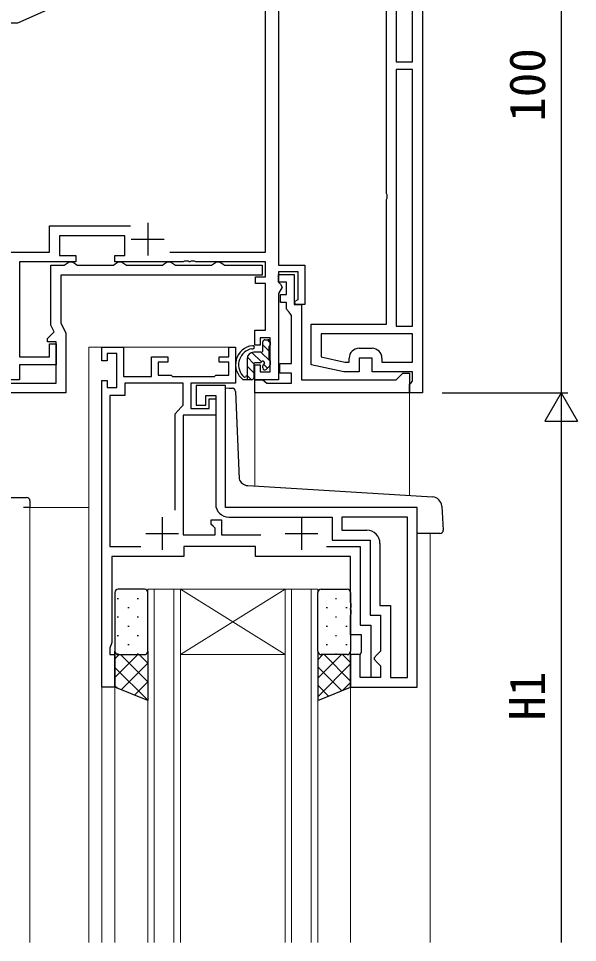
# Model space of a CAD drawing. Units: millimetres, scale not verified. Extents: x -437 to 438, y -681 to 679.
# Drawn here: x -154.6 to -69.2, y -286.8 to -145.6 of the extents above; entities that cross this region are included whole.
import ezdxf
from ezdxf.enums import TextEntityAlignment as Align

# ---------------------------------------------------------------- set-up
doc = ezdxf.new("R2010")
doc.units = ezdxf.units.MM
doc.header["$LTSCALE"] = 4
for name, color, linetype in [('0-2_YKK_11', 7, 'Continuous'), ('0-4_YKK_13', 4, 'Continuous'), ('0-6_YKK_D', 6, 'Continuous')]:
    doc.layers.add(name, color=color, linetype=linetype)
doc.layers.add('0-3_YKK_12', color=2, linetype='Continuous', lineweight=18)
doc.styles.add('ＭＳ ゴシック', font='')
doc.styles.get('ＭＳ ゴシック').set_extended_font_data('MS Gothic')

msp = doc.modelspace()

# ---------------------------------------------------------------- linework, layer by layer
at = {"layer": '0-2_YKK_11'}
for p, q in [((-134.886, -176.78), (-134.886, -181.78)), ((-137.386, -179.28), (-132.386, -179.28)), ((-102.586, -195.98), (-100.586, -195.98)), ((-132.686, -221.78), (-132.686, -226.78)), ((-111.386, -221.78), (-111.386, -226.78)), ((-135.186, -224.28), (-130.186, -224.28)), ((-113.886, -224.28), (-108.886, -224.28))]:
    msp.add_line(p, q, dxfattribs=at)
for points in [[(-92.886, -102.78), (-92.886, -202.78), (-94.886, -202.78), (-94.886, -201.48), (-94.686, -201.28), (-94.386, -200.98), (-94.386, -199.58), (-100.586, -199.58), (-100.586, -197.48), (-102.586, -197.48), (-102.586, -199.58), (-104.886, -199.58), (-109.886, -198.518), (-109.886, -192.28), (-98.386, -192.28), (-98.386, -173.239), (-98.266, -173.055), (-98.266, -172.505), (-98.386, -172.322), (-98.386, -113.28)], [(-114.886, -122.28), (-114.886, -183.28), (-110.886, -183.28), (-110.886, -189.28), (-112.305, -189.28), (-112.426, -188.83), (-111.886, -188.518), (-111.886, -184.28), (-114.886, -184.28), (-114.886, -185.88), (-114.586, -186.18), (-114.326, -186.63), (-114.886, -187.6), (-114.886, -200.78), (-118.486, -200.78), (-118.486, -198.48), (-117.686, -198.48), (-117.686, -199.58), (-116.186, -199.58), (-116.186, -194.38), (-117.686, -194.38), (-117.686, -195.48), (-118.486, -195.48), (-118.486, -193.18), (-116.886, -193.18), (-116.886, -186.08), (-118.386, -186.08), (-118.386, -185.08), (-116.886, -185.08), (-116.886, -182.78), (-127.527, -182.78), (-127.711, -182.66), (-128.261, -182.66), (-128.444, -182.78), (-128.527, -182.78), (-128.711, -182.66), (-129.261, -182.66), (-129.444, -182.78), (-139.886, -182.78), (-139.886, -181.78)], [(-131.503, -181.28), (-116.886, -181.28), (-116.886, -131.28), (-127.394, -131.28)], [(-132.886, -136.753), (-132.886, -139.28), (-139.066, -139.28), (-154.766, -146.28), (-166.503, -146.28)], [(-156.503, -181.28), (-149.886, -181.28), (-149.886, -177.28), (-137.491, -177.28)], [(-139.886, -181.78), (-138.386, -181.78), (-138.386, -178.78), (-148.386, -178.78), (-148.386, -181.78), (-145.886, -181.78), (-145.886, -182.78), (-154.486, -182.78), (-154.486, -197.28), (-149.886, -197.28), (-149.886, -195.28), (-148.886, -195.28), (-148.886, -198.48), (-154.486, -198.48), (-154.486, -200.78), (-158.586, -200.78)], [(-156.844, -201.28), (-148.886, -201.28), (-148.886, -194.98), (-150.186, -194.98), (-150.186, -194.48), (-149.17, -193.465), (-149.686, -192.434), (-149.686, -183.28), (-147.627, -183.28), (-147.349, -183.093), (-146.886, -182.78), (-146.386, -182.78), (-145.922, -183.093), (-145.644, -183.28), (-140.127, -183.28), (-139.849, -183.093), (-139.386, -182.78), (-138.886, -182.78), (-138.422, -183.093), (-138.144, -183.28), (-132.627, -183.28), (-132.349, -183.093), (-131.886, -182.78), (-131.386, -182.78), (-130.922, -183.093), (-130.644, -183.28), (-125.127, -183.28), (-124.849, -183.093), (-124.386, -182.78), (-123.886, -182.78), (-123.422, -183.093)], [(-123.422, -183.093), (-123.144, -183.28), (-117.386, -183.28), (-117.386, -184.78)], [(-117.386, -184.78), (-148.186, -184.78), (-148.186, -192.08), (-147.386, -193.68), (-147.386, -202.78), (-158.586, -202.78)], [(-94.386, -193.78), (-108.386, -193.78), (-108.386, -197.303), (-104.728, -198.08), (-104.086, -198.08), (-104.086, -197.48)], [(-99.086, -197.48), (-99.086, -198.08), (-94.386, -198.08), (-94.386, -193.78)], [(-107.57, -226.28), (-102.386, -226.28), (-102.386, -238.28), (-100.786, -238.28), (-100.786, -246.28), (-102.386, -246.28), (-102.386, -242.78), (-102.186, -242.434), (-102.186, -239.78), (-103.886, -239.78), (-103.886, -236.739), (-103.766, -236.555), (-103.766, -236.005), (-103.886, -235.822), (-103.886, -235.739), (-103.766, -235.555), (-103.766, -235.005), (-103.886, -234.822), (-103.886, -227.78), (-118.386, -227.78), (-118.386, -226.28), (-129.386, -226.28), (-129.386, -227.78), (-140.386, -227.78), (-140.386, -240.956), (-140.686, -241.78), (-140.686, -242.78), (-139.886, -242.78), (-139.886, -247.78), (-141.886, -247.78), (-141.886, -200.88), (-141.086, -200.88), (-141.086, -201.98), (-139.586, -201.98), (-139.586, -196.78), (-141.086, -196.78), (-141.086, -197.88), (-141.886, -197.88), (-141.886, -195.78), (-138.586, -195.78)], [(-138.586, -195.78), (-138.586, -200.28), (-134.286, -200.28), (-134.286, -197.28), (-131.786, -197.28), (-131.786, -198.08), (-133.286, -198.08), (-133.286, -200.08), (-131.286, -200.08), (-131.086, -200.28), (-124.686, -200.28), (-124.486, -200.08), (-122.486, -200.08), (-122.486, -198.08), (-123.986, -198.08), (-123.986, -197.28), (-122.486, -197.28), (-122.486, -195.78), (-121.486, -195.78), (-121.486, -201.28), (-128.286, -201.28), (-128.286, -205.18), (-125.486, -205.18), (-125.486, -203.68), (-124.486, -203.68), (-124.486, -206.18), (-129.486, -206.18), (-129.486, -224.48), (-124.586, -224.48), (-124.586, -223.48), (-124.886, -223.18), (-125.186, -222.88), (-125.186, -222.18), (-123.586, -222.18), (-123.586, -224.48), (-117.586, -224.48)], [(-130.686, -220.71), (-130.686, -205.98), (-129.762, -204.983), (-129.486, -204.684), (-129.486, -201.28), (-138.386, -201.28), (-138.386, -203.18), (-140.686, -203.18), (-140.686, -226.28), (-135.958, -226.28)], [(-93.686, -220.28), (-122.986, -220.28), (-122.986, -201.68), (-127.486, -201.68), (-127.486, -204.68), (-125.986, -204.68), (-125.986, -203.18), (-124.486, -203.18), (-124.486, -219.78)], [(-122.486, -221.78), (-106.686, -221.78), (-106.686, -225.28), (-100.886, -225.28), (-100.886, -236.78), (-99.286, -236.78), (-99.286, -242.28), (-99.786, -242.78), (-100.286, -243.28), (-100.286, -243.48), (-99.786, -243.98), (-99.286, -244.48), (-99.286, -246.28), (-102.386, -246.28), (-102.386, -242.78), (-103.886, -242.78), (-103.886, -247.78), (-93.686, -247.78), (-93.686, -220.28)], [(-95.186, -246.28), (-95.186, -221.78), (-105.186, -221.78), (-105.186, -223.78), (-101.386, -223.78)], [(-99.386, -225.78), (-99.386, -235.28), (-97.786, -235.28), (-97.786, -246.28), (-95.186, -246.28)]]:
    msp.add_lwpolyline(points, dxfattribs=at)
for points in [[(-96.886, -112.98), (-96.886, -152.18), (-94.386, -152.18), (-94.386, -112.98)], [(-96.886, -153.38), (-96.886, -192.58), (-94.386, -192.58), (-94.386, -153.38)], [(-94.886, -202.78), (-118.486, -202.78), (-118.486, -200.78), (-117.281, -200.78), (-116.986, -201.03), (-116.69, -201.28), (-112.886, -201.28), (-112.886, -199.78), (-114.686, -199.78), (-114.686, -198.28), (-112.886, -198.28), (-112.886, -190.963), (-113.286, -190.473), (-113.686, -189.983), (-113.686, -188.98), (-114.586, -188.98), (-114.586, -187.78), (-113.686, -187.78), (-113.686, -185.88), (-114.886, -185.88), (-114.886, -184.68), (-112.486, -184.68), (-112.486, -189.28), (-111.386, -189.28), (-111.386, -200.78), (-96.886, -200.78), (-96.386, -200.28), (-95.886, -199.78), (-94.886, -199.78)]]:
    msp.add_lwpolyline(points, close=True, dxfattribs=at)
for centre, radius, start, end in [((-102.586, -197.48), 1.5, 90.00001, 179.99999), ((-100.586, -197.48), 1.5, 0.00001, 89.99999), ((-122.486, -219.78), 2, 180.00001, 269.99999), ((-101.386, -225.78), 2, 0.00001, 89.99999)]:
    msp.add_arc(centre, radius, start, end, dxfattribs=at)
at = {"layer": '0-3_YKK_12'}
for p, q in [((-143.886, -286.779), (-143.886, -195.78)), ((-143.886, -195.78), (-122.186, -195.78)), ((-118.486, -202.78), (-118.486, -217.019)), ((-94.886, -202.78), (-94.886, -218.462)), ((-152.886, -220.28), (-152.886, -286.779)), ((-152.886, -220.28), (-143.886, -220.28)), ((-91.686, -224.28), (-91.686, -286.779)), ((-134.886, -232.782), (-134.886, -286.779)), ((-133.886, -232.782), (-133.886, -286.779)), ((-130.886, -232.782), (-130.886, -286.779)), ((-129.886, -232.782), (-129.886, -286.779)), ((-129.886, -242.782), (-113.886, -232.782)), ((-129.886, -232.782), (-113.886, -242.782)), ((-113.886, -232.782), (-113.886, -286.779)), ((-112.886, -232.782), (-112.886, -286.779)), ((-109.886, -232.782), (-109.886, -286.779)), ((-129.886, -242.782), (-113.886, -242.782)), ((-141.886, -286.779), (-141.886, -247.48)), ((-139.886, -247.291), (-139.886, -286.779)), ((-103.886, -247.28), (-103.886, -286.779))]:
    msp.add_line(p, q, dxfattribs=at)
msp.add_lwpolyline([(-134.886, -232.782), (-108.886, -232.782), (-108.886, -286.779)], dxfattribs=at)
at = {"layer": '0-4_YKK_13'}
for p, q in [((-116.986, -194.68), (-116.486, -194.68)), ((-116.186, -195.134), (-116.64, -194.68)), ((-117.286, -196.28), (-117.286, -194.98)), ((-116.386, -196.349), (-117.286, -195.449)), ((-116.386, -195.68), (-116.386, -197.68)), ((-116.186, -194.98), (-116.186, -195.48)), ((-119.686, -197.58), (-119.686, -200.78)), ((-118.646, -198.331), (-119.652, -197.325)), ((-117.505, -198.058), (-118.948, -196.615)), ((-117.586, -196.58), (-118.686, -196.58)), ((-116.186, -197.963), (-117.569, -196.58)), ((-118.686, -199.706), (-119.686, -198.706)), ((-118.686, -198.48), (-118.686, -200.48)), ((-117.747, -198.18), (-118.386, -198.18)), ((-117.286, -198.98), (-117.286, -198.641)), ((-116.572, -198.991), (-117.163, -198.4)), ((-116.273, -198.692), (-116.773, -199.192)), ((-116.186, -197.88), (-116.186, -198.48)), ((-119.025, -200.78), (-119.686, -200.12)), ((-118.986, -200.78), (-120.286, -200.78)), ((-122.986, -202.097), (-122.988, -202.036)), ((-121.465, -202.564), (-120.92, -215.908)), ((-119.582, -216.952), (-91.348, -218.679)), ((-161.586, -218.78), (-153.886, -218.78)), ((-153.886, -218.78), (-153.386, -218.78)), ((-89.942, -220.084), (-89.718, -223.75)), ((-90.217, -224.28), (-93.686, -224.28)), ((-135.386, -232.782), (-139.386, -232.782)), ((-108.386, -232.782), (-104.386, -232.782)), ((-139.886, -233.282), (-139.886, -242.282)), ((-139.531, -234.185), (-139.331, -234.185)), ((-136.501, -234.185), (-136.301, -234.185)), ((-134.886, -242.282), (-134.886, -233.282)), ((-108.886, -242.282), (-108.886, -233.282)), ((-106.201, -234.185), (-106.001, -234.185)), ((-103.886, -233.282), (-103.886, -242.282)), ((-137.916, -235.6), (-137.716, -235.6)), ((-107.616, -235.6), (-107.416, -235.6)), ((-104.586, -235.6), (-104.386, -235.6)), ((-139.531, -237.015), (-139.331, -237.015)), ((-136.501, -237.015), (-136.301, -237.015)), ((-106.201, -237.015), (-106.001, -237.015)), ((-137.916, -238.43), (-137.716, -238.43)), ((-107.616, -238.43), (-107.416, -238.43)), ((-104.586, -238.43), (-104.386, -238.43)), ((-139.531, -239.845), (-139.331, -239.845)), ((-136.501, -239.845), (-136.301, -239.845)), ((-106.201, -239.845), (-106.001, -239.845)), ((-137.916, -241.26), (-137.716, -241.26)), ((-107.616, -241.26), (-107.416, -241.26)), ((-104.586, -241.26), (-104.386, -241.26)), ((-139.886, -247.782), (-139.886, -242.282)), ((-139.886, -243.446), (-139.222, -242.782)), ((-139.886, -246.274), (-136.393, -242.782)), ((-139.531, -242.675), (-139.331, -242.675)), ((-139.386, -242.782), (-135.386, -242.782)), ((-134.886, -246.931), (-139.035, -242.782)), ((-136.501, -242.675), (-136.301, -242.675)), ((-134.886, -244.102), (-136.206, -242.782)), ((-108.886, -243.558), (-108.109, -242.782)), ((-108.886, -246.387), (-105.281, -242.782)), ((-104.386, -242.782), (-108.386, -242.782)), ((-103.886, -246.818), (-107.922, -242.782)), ((-106.201, -242.675), (-106.001, -242.675)), ((-103.886, -243.99), (-105.093, -242.782)), ((-103.886, -247.782), (-103.886, -242.282)), ((-138.942, -248.159), (-134.886, -244.102)), ((-108.886, -249.215), (-103.886, -244.215)), ((-134.886, -249.759), (-139.886, -244.759)), ((-105.217, -248.315), (-108.886, -244.647)), ((-136.922, -248.967), (-134.886, -246.931)), ((-105.116, -248.274), (-103.886, -247.044)), ((-139.562, -247.911), (-139.886, -247.588)), ((-107.238, -249.123), (-108.886, -247.475)), ((-134.902, -249.775), (-134.886, -249.759))]:
    msp.add_line(p, q, dxfattribs=at)
for points in [[(-122.988, -202.036), (-122.443, -202.062), (-121.942, -202.085)], [(-152.886, -219.28), (-152.886, -220.28), (-153.886, -220.28)], [(-134.886, -242.282), (-134.886, -249.782), (-139.886, -247.782)], [(-108.886, -242.282), (-108.886, -249.782), (-103.886, -247.782)]]:
    msp.add_lwpolyline(points, dxfattribs=at)
for centre, radius, start, end in [((-116.986, -194.98), 0.3, 90, 180), ((-116.486, -194.98), 0.3, 0, 90), ((-118.571, -198.459), 2.885, 96.09611, 233.54807), ((-118.486, -198.493), 2.504, 100.74783, 220.54194), ((-118.807, -195.83), 0.25, 234.41837, 106.3612), ((-116.386, -195.48), 0.2, 270, 0), ((-118.686, -197.58), 1, 90, 180), ((-117.586, -196.28), 0.3, 270, 0), ((-116.386, -197.88), 0.2, 0, 90), ((-118.386, -198.48), 0.3, 90, 180), ((-117.747, -197.88), 0.3, 270, 326.94427), ((-117.286, -198.18), 0.25, 303.05573, 146.94427), ((-116.986, -198.641), 0.3, 123.05573, 180), ((-116.986, -198.98), 0.3, 180, 315), ((-116.486, -198.48), 0.3, 315, 0), ((-120.546, -200.376), 0.3, 23.04961, 58.3781), ((-120.086, -200.18), 0.2, 203.04961, 323.1301), ((-119.686, -200.48), 0.3, 90, 143.1301), ((-118.986, -200.48), 0.3, 270, 0), ((-121.965, -202.585), 0.5, 2.34, 87.34), ((-119.49, -215.455), 1.5, 197.58892, 266.5), ((-153.386, -219.28), 0.5, 0, 90), ((-91.439, -220.176), 1.5, 3.5, 86.5), ((-90.217, -223.78), 0.5, 270, 3.5), ((-139.386, -233.282), 0.5, 90, 180), ((-135.386, -233.282), 0.5, 0, 90), ((-108.386, -233.282), 0.5, 90, 180), ((-104.386, -233.282), 0.5, 0, 90), ((-139.386, -242.282), 0.5, 180, 270), ((-135.386, -242.282), 0.5, 270, 0), ((-108.386, -242.282), 0.5, 180, 270), ((-104.386, -242.282), 0.5, 270, 0)]:
    msp.add_arc(centre, radius, start, end, dxfattribs=at)
at = {"layer": '0-6_YKK_D'}
for p, q in [((-71.686, -102.78), (-71.686, -202.78)), ((-89.886, -202.78), (-70.686, -202.78)), ((-89.886, -202.78), (-70.686, -202.78)), ((-71.686, -202.78), (-74.186, -207.11)), ((-71.686, -202.78), (-69.186, -207.11)), ((-71.686, -202.78), (-71.686, -211.441)), ((-74.186, -207.11), (-69.186, -207.11)), ((-71.686, -207.78), (-71.686, -286.779))]:
    msp.add_line(p, q, dxfattribs=at)

# ---------------------------------------------------------------- texts
at = {"layer": '0-6_YKK_D', "style": 'ＭＳ ゴシック'}
for s, p in [('100', (-72.486, -161.346)), ('H1', (-72.486, -252.862))]:
    msp.add_text(s, height=5.499, rotation=90, dxfattribs=at).set_placement(p, align=Align.BOTTOM_LEFT)

doc.saveas('drawing.dxf')
